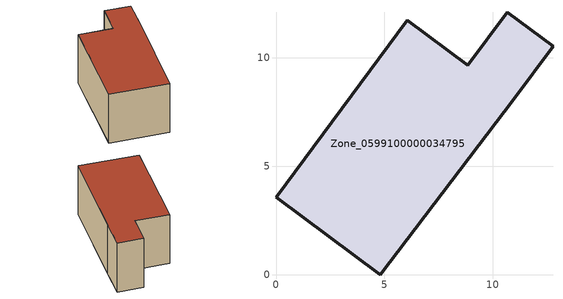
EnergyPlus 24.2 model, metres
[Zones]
Zone_0599100000034795
 floor ground (C_G): 10.96,8.09 4.82,0 0,3.58 6.06,11.74 8.85,9.67 10.66,12.11 12.78,10.54 z1.21
 wall outside (C_F): 4.82,0 10.96,8.09 12.78,10.54 10.66,12.11 8.85,9.67 6.06,11.74 0,3.58 4.82,0 z1.21:6.86
 roof outside (C_R): 8.85,9.67 6.06,11.74 0,3.58 4.82,0 10.96,8.09 12.78,10.54 10.66,12.11 z6.86
[BUILDING]
Pand.0599100000034795: North Axis=0; Terrain=City; Loads Convergence Tolerance Value=0.04; Temperature Convergence Tolerance Value=0.4; Solar Distribution=FullExterior; Maximum Number of Warmup Days=25; Minimum Number of Warmup Days=1
[Site:Location]
Rotterdam.The.Hague.AP_ZH_NLD Design_Conditions: Latitude=51.96; Longitude=4.45; Time Zone=1; Elevation=-4.5
[SITE:GROUNDTEMPERATURE:BUILDINGSURFACE]
18, 18, 18, 18, 18, 18, 18, 18, 18, 18, 18, 18
[MATERIAL] Thermal Absorptance=0.9; Solar Absorptance=0.7; Visible Absorptance=0.7
Name | Roughness | Thickness | Conductivity | Density | Specific Heat
G.TI.1965-1974 | MediumSmooth | 0.15 | 0.882353 | 540 | 1210
F.TI.1965-1974 | Rough | 0.3 | 0.697674 | 1920 | 840
R.TI.1965-1974 | MediumRough | 0.2 | 0.232558 | 1500 | 1000
[CONSTRUCTION]
C_G: G.TI.1965-1974
C_F: F.TI.1965-1974
C_R: R.TI.1965-1974
[ZONE]
Zone_0599100000034795: Type=1; Multiplier=1; Ceiling Height=Autocalculate; Volume=Autocalculate; Floor Area=autocalculate; Part of Total Floor Area=Yes
[ZONEINFILTRATION:DESIGNFLOWRATE]
Infil_Zone_0599100000034795: Zone or ZoneList or Space or SpaceList=Zone_0599100000034795; Schedule=AlwaysOn; Design Flow Rate Calculation Method=Flow/Area; Flow Rate per Floor Area=0.003; Constant Term Coefficient=1; Temperature Term Coefficient=0; Velocity Term Coefficient=0; Velocity Squared Term Coefficient=0
[HVACTEMPLATE:ZONE:IDEALLOADSAIRSYSTEM]
Zone_0599100000034795: Maximum Heating Supply Air Temperature=50; Minimum Cooling Supply Air Temperature=13; Maximum Heating Supply Air Humidity Ratio=0.0156; Minimum Cooling Supply Air Humidity Ratio=0.0077; Heating Limit=NoLimit; Cooling Limit=NoLimit; Dehumidification Control Type=ConstantSensibleHeatRatio; Cooling Sensible Heat Ratio=0.7; Dehumidification Setpoint=60; Humidification Control Type=None; Humidification Setpoint=30; Outdoor Air Method=None; Outdoor Air Flow Rate per Person=0.00944; Outdoor Air Flow Rate per Zone Floor Area=0; Outdoor Air Flow Rate per Zone=0; Demand Controlled Ventilation Type=None; Outdoor Air Economizer Type=NoEconomizer; Heat Recovery Type=None; Sensible Heat Recovery Effectiveness=0.7; Latent Heat Recovery Effectiveness=0.65
[ZONECONTROL:THERMOSTAT]
ThermostatControl_Zone_0599100000034795: Zone or ZoneList=Zone_0599100000034795; Control Type Schedule=DualSetpointControlType; Control 1=Thermostat_Zone_0599100000034795; Temperature Difference Between Cutout And Setpoint=0
[THERMOSTATSETPOINT:DUALSETPOINT]
Thermostat_Zone_0599100000034795: Heating Setpoint Temperature Schedule=HeatingSetpoint_Zone_0599100000034795; Cooling Setpoint Temperature Schedule=CoolingSetpoint_Zone_0599100000034795
[SCHEDULE:COMPACT]
HeatingSetpoint_Zone_0599100000034795: Through: 12/31, For: AllDays, Until: 24:00, 21
CoolingSetpoint_Zone_0599100000034795: Through: 12/31, For: AllDays, Until: 24:00, 24
DualSetpointControlType: Through: 12/31, For: AllDays, Until: 24:00, 4
AlwaysOn: Through: 12/31, For: AllDays, Until: 24:00, 1
